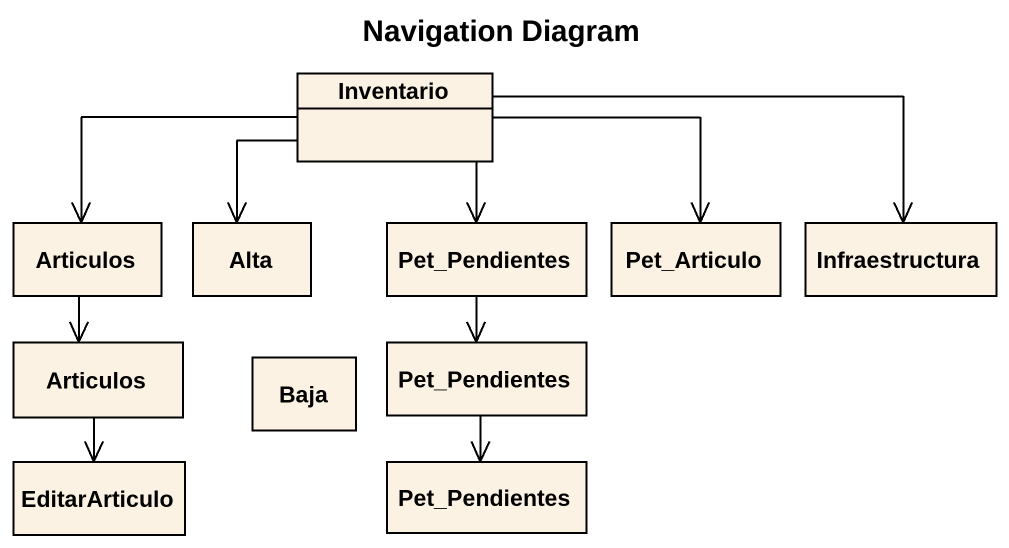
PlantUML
@startuml
title Navigation Diagram
hide circle
hide empty members
class Inventario
class Articulos
class Alta
class Pet_Pendientes
class Pet_Articulo
class Infraestructura
class "Articulos" as Articulos_2
class Baja
class "Pet_Pendientes" as Pet_Pendientes_2
class EditarArticulo
class "Pet_Pendientes" as Pet_Pendientes_3
Inventario -left-> Articulos
Inventario --> Alta
Inventario --> Pet_Pendientes
Inventario -right-> Pet_Articulo
Inventario -right-> Infraestructura
Articulos --> Articulos_2
Pet_Pendientes --> Pet_Pendientes_2
Articulos_2 --> EditarArticulo
Pet_Pendientes_2 --> Pet_Pendientes_3
@enduml
